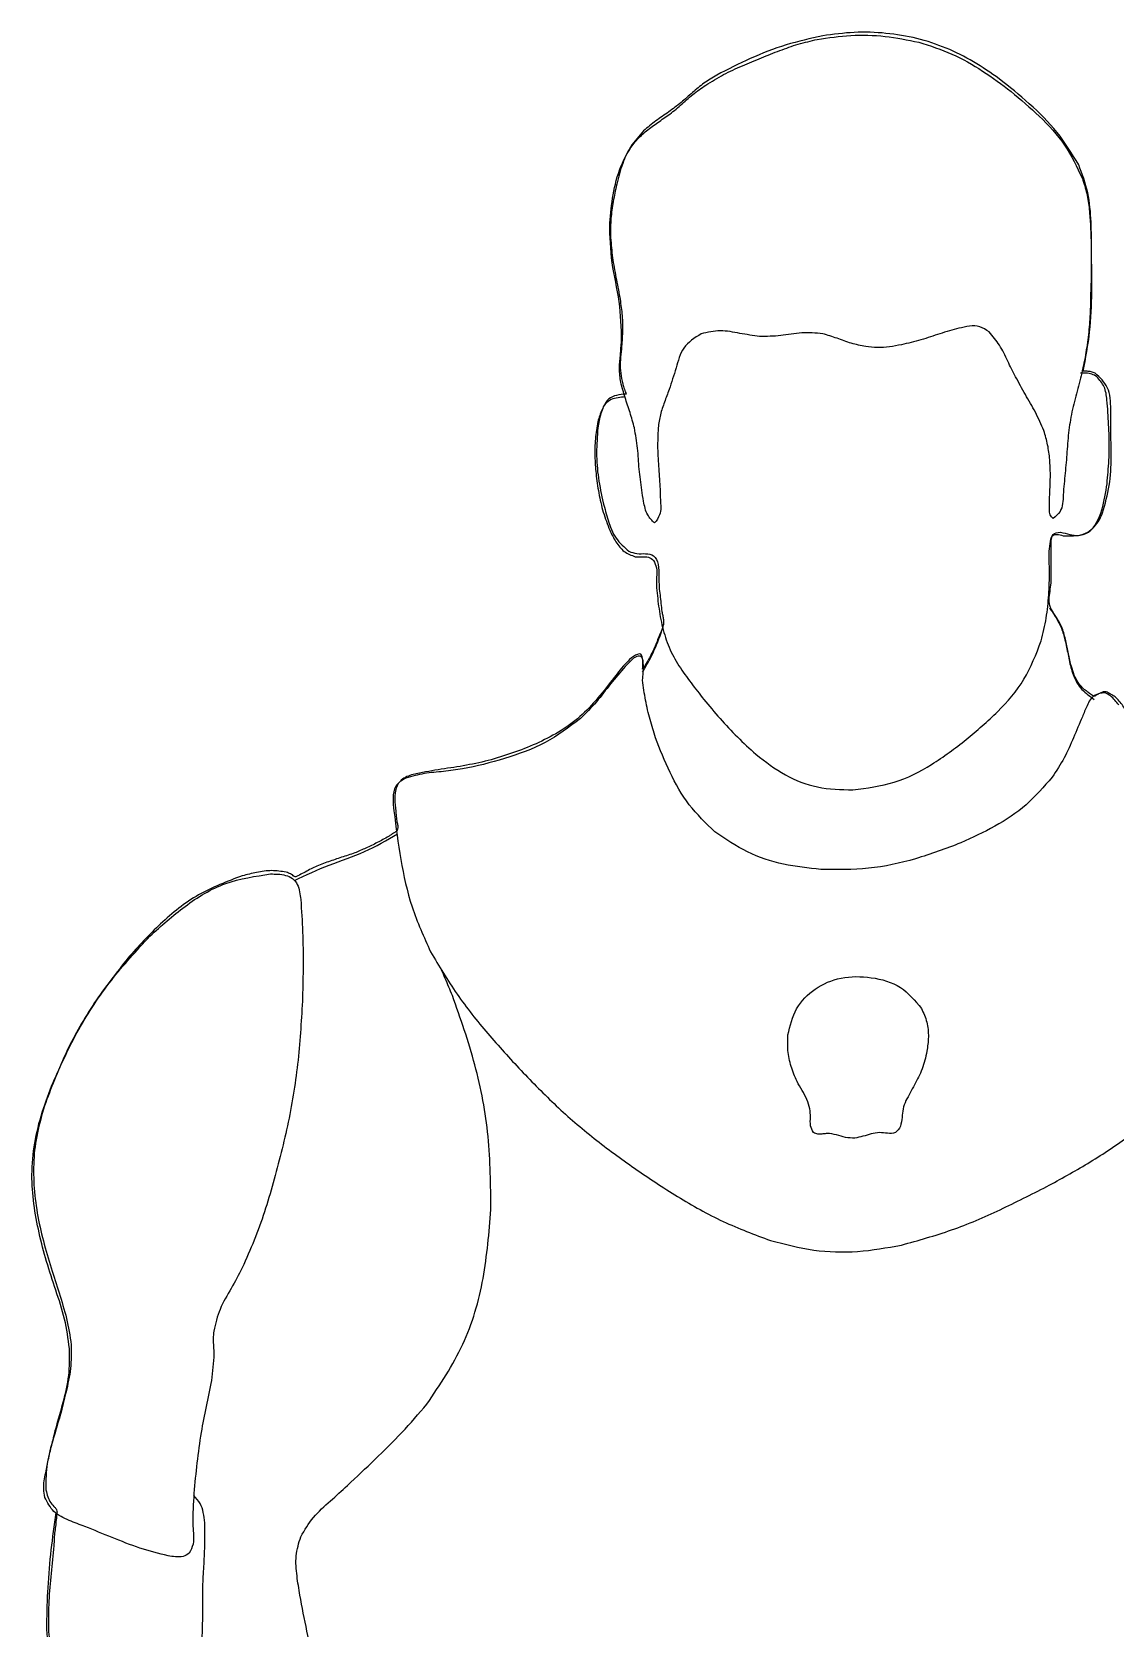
# Model space of a CAD drawing. Extents: x 39 to 141, y 18 to 294.
# Drawn here: x 45 to 105.6, y 204.4 to 293.8 of the extents above; entities that cross this region are included whole.
import ezdxf

# ---------------------------------------------------------------- set-up
doc = ezdxf.new("R2010")
doc.units = 0
doc.layers.get('0').update_dxf_attribs({"linetype": 'CONTINUOUS'})

msp = doc.modelspace()

# ---------------------------------------------------------------- linework, layer by layer
at = {"color": 6}
for points in [[(79.835881, 266.326209)], [(79.170147, 257.518037)], [(88.746474, 232.168937)], [(55.152515, 219.776044)]]:
    msp.add_lwpolyline(points, close=True, dxfattribs=at)
at = {"color": 5}
for points, knots in [([(89.258577, 293.6213), (88.569609, 293.46708), (87.181338, 293.156326), (85.199497, 292.381843), (83.94021, 291.737521), (83.318182, 291.419257)], [0, 0, 0, 0, 2.115595, 4.262927, 6.358934, 6.358934, 6.358934, 6.358934]), ([(99.142165, 291.214416), (98.67163, 291.542509), (97.731197, 292.19825), (96.184919, 292.967568), (94.534147, 293.515757), (92.798146, 293.794578), (91.021805, 293.859767), (89.846081, 293.700757), (89.258577, 293.6213)], [0, 0, 0, 0, 1.719123, 3.435921, 5.16091, 6.916723, 8.694648, 10.470411, 10.470411, 10.470411, 10.470411]), ([(83.318182, 291.419257), (83.076598, 291.27385), (82.597815, 290.985674), (81.955513, 290.438479), (81.324717, 289.869319), (80.632385, 289.349371), (79.899165, 288.865383), (79.448664, 288.486566), (79.221358, 288.295429)], [0, 0, 0, 0, 0.844448, 1.673574, 2.524667, 3.393738, 4.267763, 5.157889, 5.157889, 5.157889, 5.157889]), ([(103.597462, 286.400648), (103.215805, 287.019539), (102.441244, 288.275561), (100.868936, 289.840789), (99.713685, 290.759779), (99.142165, 291.214416)], [0, 0, 0, 0, 2.174676, 4.413448, 6.605384, 6.605384, 6.605384, 6.605384]), ([(79.221358, 288.295429), (78.961249, 288.003008), (78.440953, 287.418079), (77.969001, 286.321989), (77.780414, 285.557957), (77.685049, 285.1716)], [0, 0, 0, 0, 1.167369, 2.33509, 3.529655, 3.529655, 3.529655, 3.529655]), ([(104.314406, 281.535669), (104.312742, 282.084493), (104.309414, 283.181783), (104.174853, 284.841723), (103.790359, 285.879836), (103.597462, 286.400648)], [0, 0, 0, 0, 1.648427, 3.29578, 4.954311, 4.954311, 4.954311, 4.954311]), ([(77.685049, 285.1716), (77.620802, 284.852452), (77.493737, 284.221245), (77.365946, 283.263142), (77.373833, 282.624113), (77.377787, 282.303824)], [0, 0, 0, 0, 0.976839, 1.931981, 2.891768, 2.891768, 2.891768, 2.891768]), ([(77.377787, 282.303824), (77.407807, 281.931828), (77.467831, 281.188035), (77.678422, 280.083259), (77.819083, 279.346187), (77.88989, 278.975154)], [0, 0, 0, 0, 1.118771, 2.236945, 3.370379, 3.370379, 3.370379, 3.370379]), ([(103.853513, 274.827119), (103.99121, 275.563984), (104.26643, 277.036779), (104.352048, 279.287941), (104.326969, 280.785509), (104.314406, 281.535669)], [0, 0, 0, 0, 2.246008, 4.489169, 6.740591, 6.740591, 6.740591, 6.740591]), ([(77.88989, 278.975154), (77.934125, 278.668505), (78.022277, 278.057415), (78.064447, 277.130693), (78.016362, 276.516846), (77.99231, 276.209798)], [0, 0, 0, 0, 0.929256, 1.851822, 2.775136, 2.775136, 2.775136, 2.775136]), ([(77.99231, 276.209798), (77.972598, 276.009689), (77.933617, 275.613986), (77.888033, 275.011899), (77.957239, 274.617371), (77.99231, 274.417437)], [0, 0, 0, 0, 0.603933, 1.194239, 1.80074, 1.80074, 1.80074, 1.80074]), ([(104.519247, 274.724699), (104.447402, 274.752268), (104.303302, 274.807564), (104.075662, 274.826006), (103.926134, 274.826755), (103.853513, 274.827119)], [0, 0, 0, 0, 0.229717, 0.460746, 0.678897, 0.678897, 0.678897, 0.678897]), ([(105.389822, 271.60087), (105.392546, 271.9575), (105.398402, 272.724353), (105.364731, 273.927823), (104.785342, 274.473902), (104.519247, 274.724699)], [0, 0, 0, 0, 1.083005, 2.328766, 3.38685, 3.38685, 3.38685, 3.38685]), ([(77.99231, 274.417437), (78.012671, 274.315221), (78.053048, 274.112521), (78.142847, 273.822604), (78.213903, 273.636913), (78.248362, 273.546862)], [0, 0, 0, 0, 0.312497, 0.619701, 0.908955, 0.908955, 0.908955, 0.908955]), ([(76.968104, 272.829918), (76.920074, 272.706223), (76.822613, 272.455225), (76.722115, 272.059723), (76.681333, 271.788405), (76.660843, 271.652081)], [0, 0, 0, 0, 0.397819, 0.807242, 1.220705, 1.220705, 1.220705, 1.220705]), ([(78.248362, 273.546862), (78.065272, 273.533383), (77.727626, 273.508526), (77.215721, 273.305402), (77.054747, 272.996294), (76.968104, 272.829918)], [0, 0, 0, 0, 0.552858, 1.019553, 1.563555, 1.563555, 1.563555, 1.563555]), ([(76.660843, 271.652081), (76.626744, 271.187075), (76.558219, 270.252596), (76.661934, 268.839145), (76.865775, 267.916173), (76.968104, 267.452836)], [0, 0, 0, 0, 1.397624, 2.808681, 4.231103, 4.231103, 4.231103, 4.231103]), ([(104.92893, 266.889522), (105.077249, 267.399169), (105.375205, 268.422982), (105.436129, 270.019864), (105.405173, 271.076771), (105.389822, 271.60087)], [0, 0, 0, 0, 1.586585, 3.187243, 4.761743, 4.761743, 4.761743, 4.761743]), ([(76.968104, 267.452836), (77.051572, 267.126981), (77.225387, 266.448415), (77.605714, 265.444836), (78.142519, 264.968793), (78.401993, 264.73869)], [0, 0, 0, 0, 1.01324, 2.109994, 3.136124, 3.136124, 3.136124, 3.136124]), ([(104.109565, 265.814106), (104.235478, 265.908616), (104.483986, 266.095145), (104.75186, 266.475539), (104.870397, 266.752675), (104.92893, 266.889522)], [0, 0, 0, 0, 0.469906, 0.92743, 1.37373, 1.37373, 1.37373, 1.37373]), ([(102.675676, 260.437024), (102.599356, 260.597413), (102.442646, 260.92674), (102.134728, 261.344799), (101.92157, 261.802343), (101.958667, 262.273329), (102.028056, 262.72802), (102.070731, 263.214353), (102.058726, 263.709248), (102.0612, 264.202259), (102.063174, 264.703934), (102.05241, 265.169588), (102.070048, 265.747716), (102.414304, 265.793135), (102.573256, 265.814106)], [0, 0, 0, 0, 0.531019, 1.090346, 1.561948, 2.000097, 2.476254, 2.950048, 3.460254, 3.95908, 4.435146, 4.94347, 5.441326, 5.868377, 5.868377, 5.868377, 5.868377]), ([(102.573256, 265.814106), (102.746151, 265.771754), (103.077294, 265.690638), (103.613525, 265.576491), (103.937856, 265.731853), (104.109565, 265.814106)], [0, 0, 0, 0, 0.538242, 1.030882, 1.585128, 1.585128, 1.585128, 1.585128]), ([(78.401993, 264.73869), (78.551104, 264.686482), (78.854969, 264.580093), (79.321426, 264.627876), (79.858768, 264.542011), (80.090323, 263.948401), (80.074791, 263.358599), (80.086576, 262.934351), (80.091933, 262.741488)], [0, 0, 0, 0, 0.466112, 0.949858, 1.41597, 1.952177, 2.644067, 3.220769, 3.220769, 3.220769, 3.220769]), ([(80.245564, 261.35881), (80.262653, 261.286268), (80.297518, 261.138269), (80.337064, 260.916308), (80.34442, 260.765935), (80.347984, 260.693076)], [0, 0, 0, 0, 0.223623, 0.456235, 0.67488, 0.67488, 0.67488, 0.67488]), ([(80.347984, 260.693076), (80.330848, 260.625344), (80.2972, 260.492352), (80.238464, 260.299415), (80.174256, 260.185137), (80.143143, 260.129762)], [0, 0, 0, 0, 0.209778, 0.411906, 0.601924, 0.601924, 0.601924, 0.601924]), ([(103.187779, 258.286192), (103.129015, 258.524467), (103.011873, 258.999455), (102.891501, 259.728157), (102.748049, 260.199319), (102.675676, 260.437024)], [0, 0, 0, 0, 0.736116, 1.467408, 2.212008, 2.212008, 2.212008, 2.212008]), ([(80.143143, 260.129762), (80.054722, 259.895187), (79.87942, 259.43012), (79.560325, 258.758137), (79.300024, 258.340793), (79.170147, 258.132561)], [0, 0, 0, 0, 0.75197, 1.490852, 2.226631, 2.226631, 2.226631, 2.226631]), ([(79.170147, 258.132561), (79.17834, 258.285096), (79.192551, 258.549694), (79.120286, 259.105189), (78.576022, 258.829164), (78.267906, 258.504866), (77.901719, 258.096971), (77.688132, 257.81229), (77.582628, 257.671668)], [0, 0, 0, 0, 0.493151, 0.855451, 1.279103, 1.805662, 2.348609, 2.878601, 2.878601, 2.878601, 2.878601]), ([(77.582628, 257.671668), (77.279628, 257.285231), (76.678646, 256.51876), (75.685819, 255.422395), (74.870879, 254.87556), (74.4588, 254.59905)], [0, 0, 0, 0, 1.474544, 2.924659, 4.407959, 4.407959, 4.407959, 4.407959]), ([(103.904724, 257.005934), (103.785787, 257.126078), (103.554313, 257.359901), (103.335322, 257.812273), (103.237952, 258.125032), (103.187779, 258.286192)], [0, 0, 0, 0, 0.503878, 0.980639, 1.487463, 1.487463, 1.487463, 1.487463]), ([(104.109565, 256.852303), (104.088473, 256.869924), (104.043935, 256.907131), (103.970353, 256.951106), (103.925816, 256.988313), (103.904724, 257.005934)], [0, 0, 0, 0, 0.082347, 0.17388, 0.256228, 0.256228, 0.256228, 0.256228]), ([(104.416827, 256.647462), (104.381114, 256.658823), (104.301956, 256.684004), (104.216857, 256.779367), (104.144678, 256.828433), (104.109565, 256.852303)], [0, 0, 0, 0, 0.110594, 0.245138, 0.372597, 0.372597, 0.372597, 0.372597]), ([(104.621668, 256.698672), (104.59098, 256.686314), (104.548207, 256.669089), (104.493135, 256.607588), (104.448154, 256.631093), (104.416827, 256.647462)], [0, 0, 0, 0, 0.0993, 0.138401, 0.228108, 0.228108, 0.228108, 0.228108]), ([(105.184981, 256.852303), (105.112538, 256.861276), (104.979265, 256.877784), (104.792326, 256.793747), (104.680917, 256.731681), (104.621668, 256.698672)], [0, 0, 0, 0, 0.2144, 0.394435, 0.598942, 0.598942, 0.598942, 0.598942]), ([(106.465239, 255.520835), (106.351156, 255.684401), (106.110411, 256.029567), (105.747549, 256.555968), (105.366486, 256.756695), (105.184981, 256.852303)], [0, 0, 0, 0, 0.600864, 1.26798, 1.874742, 1.874742, 1.874742, 1.874742]), ([(74.4588, 254.59905), (74.042692, 254.37671), (73.210226, 253.931895), (71.87842, 253.429837), (70.971614, 253.151499), (70.515606, 253.01153)], [0, 0, 0, 0, 1.414004, 2.828862, 4.260071, 4.260071, 4.260071, 4.260071]), ([(66.316361, 252.243376), (66.073991, 252.164692), (65.627652, 252.019792), (65.270949, 251.355772), (65.284708, 250.901644), (65.292155, 250.655857)], [0, 0, 0, 0, 0.737174, 1.35755, 2.089434, 2.089434, 2.089434, 2.089434]), ([(70.515606, 253.01153), (70.051528, 252.907959), (69.123721, 252.700895), (67.711698, 252.513599), (66.780876, 252.333335), (66.316361, 252.243376)], [0, 0, 0, 0, 1.425798, 2.850522, 4.269765, 4.269765, 4.269765, 4.269765]), ([(65.292155, 250.655857), (65.305969, 250.540902), (65.333103, 250.315099), (65.353629, 249.972408), (65.380762, 249.746605), (65.394576, 249.63165)], [0, 0, 0, 0, 0.347273, 0.682143, 1.029417, 1.029417, 1.029417, 1.029417]), ([(65.394576, 249.63165), (65.410929, 249.564687), (65.44237, 249.435939), (65.468908, 249.238862), (65.418731, 249.123751), (65.394576, 249.068337)], [0, 0, 0, 0, 0.207987, 0.399889, 0.578025, 0.578025, 0.578025, 0.578025]), ([(64.933683, 248.761075), (64.725615, 248.644993), (64.311057, 248.41371), (63.676033, 248.111455), (63.24877, 247.928939), (63.038902, 247.83929)], [0, 0, 0, 0, 0.714625, 1.423823, 2.10846, 2.10846, 2.10846, 2.10846]), ([(65.394576, 249.068337), (65.348143, 249.032679), (65.247677, 248.955529), (65.080582, 248.873884), (64.980117, 248.796733), (64.933683, 248.761075)], [0, 0, 0, 0, 0.175286, 0.379256, 0.554543, 0.554543, 0.554543, 0.554543]), ([(63.038902, 247.83929), (62.795857, 247.756697), (62.306358, 247.590352), (61.563561, 247.359142), (61.079167, 247.167167), (60.836859, 247.071135)], [0, 0, 0, 0, 0.770121, 1.551041, 2.33268, 2.33268, 2.33268, 2.33268]), ([(59.198129, 246.763874), (58.929047, 246.805195), (58.37909, 246.889649), (57.549575, 246.762502), (57.007952, 246.62637), (56.740035, 246.559032)], [0, 0, 0, 0, 0.812283, 1.660164, 2.490112, 2.490112, 2.490112, 2.490112]), ([(60.836859, 247.071135), (60.729775, 247.015949), (60.51105, 246.903227), (60.189672, 246.72694), (59.970947, 246.614219), (59.863863, 246.559032)], [0, 0, 0, 0, 0.361391, 0.738162, 1.099552, 1.099552, 1.099552, 1.099552]), ([(56.740035, 246.559032), (55.902985, 246.243805), (54.228267, 245.613116), (52.118332, 243.925364), (50.930781, 242.607236), (50.338747, 241.950105)], [0, 0, 0, 0, 2.668604, 5.339181, 7.994138, 7.994138, 7.994138, 7.994138]), ([(59.556601, 246.610243), (59.521941, 246.627535), (59.449543, 246.663656), (59.33076, 246.717056), (59.244551, 246.747487), (59.198129, 246.763874)], [0, 0, 0, 0, 0.116209, 0.242733, 0.390358, 0.390358, 0.390358, 0.390358]), ([(59.863863, 246.559032), (59.810785, 246.52644), (59.738178, 246.481857), (59.626832, 246.536105), (59.584611, 246.580675), (59.556601, 246.610243)], [0, 0, 0, 0, 0.168548, 0.230561, 0.35279, 0.35279, 0.35279, 0.35279]), ([(50.338747, 241.950105), (49.696483, 241.132668), (48.407491, 239.49211), (46.842893, 236.773414), (46.099559, 234.827025), (45.72982, 233.858877)], [0, 0, 0, 0, 3.116624, 6.254913, 9.360819, 9.360819, 9.360819, 9.360819]), ([(45.72982, 233.858877), (45.576546, 233.357634), (45.270675, 232.357355), (45.03309, 230.805022), (45.053791, 229.766431), (45.064086, 229.24995)], [0, 0, 0, 0, 1.571536, 3.136148, 4.683894, 4.683894, 4.683894, 4.683894]), ([(45.064086, 229.24995), (45.118274, 228.720347), (45.226738, 227.660297), (45.584956, 226.107461), (45.887065, 225.093373), (46.037082, 224.589812)], [0, 0, 0, 0, 1.59573, 3.194, 4.77046, 4.77046, 4.77046, 4.77046]), ([(46.037082, 224.589812), (46.183206, 224.123274), (46.478052, 223.181903), (46.931681, 221.765152), (47.08638, 220.78039), (47.163708, 220.288147)], [0, 0, 0, 0, 1.467284, 2.960652, 4.453182, 4.453182, 4.453182, 4.453182]), ([(47.163708, 220.288147), (47.164942, 219.843293), (47.167419, 218.949771), (46.87342, 217.640349), (46.657055, 216.775922), (46.549185, 216.344954)], [0, 0, 0, 0, 1.33035, 2.672106, 4.00615, 4.00615, 4.00615, 4.00615]), ([(46.549185, 216.344954), (46.417206, 215.904424), (46.149423, 215.010596), (45.757169, 213.657801), (45.738879, 212.715056), (45.72982, 212.24813)], [0, 0, 0, 0, 1.381412, 2.802868, 4.197761, 4.197761, 4.197761, 4.197761]), ([(45.72982, 212.24813), (45.75279, 212.116419), (45.797462, 211.860273), (45.95429, 211.508825), (46.140591, 211.262756), (46.313013, 211.111264), (46.380646, 210.943534), (46.357774, 210.829808), (46.344343, 210.763031)], [0, 0, 0, 0, 0.399929, 0.777768, 1.14158, 1.318795, 1.459328, 1.65921, 1.65921, 1.65921, 1.65921]), ([(46.293133, 210.199717), (46.276002, 210.07527), (46.240771, 209.819332), (46.200412, 209.426693), (46.193972, 209.157913), (46.190712, 209.02188)], [0, 0, 0, 0, 0.376886, 0.775102, 1.18317, 1.18317, 1.18317, 1.18317]), ([(46.344343, 210.763031), (46.341361, 210.699027), (46.335553, 210.574407), (46.301923, 210.388341), (46.296116, 210.263721), (46.293133, 210.199717)], [0, 0, 0, 0, 0.192024, 0.373888, 0.565912, 0.565912, 0.565912, 0.565912]), ([(46.190712, 209.02188), (46.136888, 208.506151), (46.029348, 207.475728), (45.882213, 205.940571), (45.883042, 204.917821), (45.883451, 204.412953)], [0, 0, 0, 0, 1.555868, 3.108611, 4.622331, 4.622331, 4.622331, 4.622331]), ([(45.883451, 204.412953), (45.887113, 204.306639), (45.894478, 204.092799), (45.941259, 203.781785), (46.006036, 203.585324), (46.037082, 203.491168)], [0, 0, 0, 0, 0.319099, 0.64183, 0.938858, 0.938858, 0.938858, 0.938858])]:
    msp.add_open_spline(points, degree=3, knots=knots, dxfattribs=at)
at = {"color": 6}
for points, knots in [([(85.827487, 292.392253), (86.168682, 292.528176), (86.849517, 292.799403), (87.883734, 293.171612), (88.595895, 293.334945), (88.951315, 293.416459)], [0, 0, 0, 0, 1.102074, 2.199123, 3.292112, 3.292112, 3.292112, 3.292112]), ([(88.951315, 293.416459), (89.577429, 293.508523), (90.836853, 293.693707), (92.757969, 293.642024), (94.010537, 293.38907), (94.635659, 293.262828)], [0, 0, 0, 0, 1.896429, 3.814654, 5.725777, 5.725777, 5.725777, 5.725777]), ([(94.635659, 293.262828), (95.265705, 293.059818), (96.518665, 292.656095), (98.243449, 291.681609), (99.28608, 290.892438), (99.807899, 290.497472)], [0, 0, 0, 0, 1.981647, 3.94086, 5.90386, 5.90386, 5.90386, 5.90386]), ([(82.703658, 290.855944), (83.033813, 291.061223), (83.69201, 291.470468), (84.757049, 291.94124), (85.469968, 292.241618), (85.827487, 292.392253)], [0, 0, 0, 0, 1.164852, 2.32225, 3.486546, 3.486546, 3.486546, 3.486546]), ([(80.604036, 289.166004), (80.837809, 289.350139), (81.30885, 289.721161), (81.960303, 290.344029), (82.456526, 290.685756), (82.703658, 290.855944)], [0, 0, 0, 0, 0.892515, 1.798377, 2.69711, 2.69711, 2.69711, 2.69711]), ([(99.807899, 290.497472), (100.34394, 290.046711), (101.426344, 289.13651), (102.887451, 287.563916), (103.498671, 286.273516), (103.802303, 285.632493)], [0, 0, 0, 0, 2.103447, 4.247395, 6.363762, 6.363762, 6.363762, 6.363762]), ([(77.326576, 283.123188), (77.375138, 283.655828), (77.473397, 284.733568), (77.889307, 286.303607), (78.545079, 287.506254), (79.30628, 288.251063), (79.945185, 288.719557), (80.383101, 289.016295), (80.604036, 289.166004)], [0, 0, 0, 0, 1.602576, 3.242641, 4.84546, 5.632718, 6.419099, 7.219813, 7.219813, 7.219813, 7.219813]), ([(103.802303, 285.632493), (103.891685, 285.351149), (104.072695, 284.781389), (104.201017, 283.883325), (104.24236, 283.275754), (104.263196, 282.969557)], [0, 0, 0, 0, 0.884236, 1.7907, 2.711667, 2.711667, 2.711667, 2.711667]), ([(77.99231, 276.517059), (77.974072, 277.258219), (77.937628, 278.739184), (77.381259, 280.901063), (77.344815, 282.382029), (77.326576, 283.123188)], [0, 0, 0, 0, 2.217749, 4.431446, 6.649196, 6.649196, 6.649196, 6.649196]), ([(104.263196, 282.969557), (104.276864, 282.53021), (104.304078, 281.655453), (104.304078, 280.340469), (104.276864, 279.465712), (104.263196, 279.026364)], [0, 0, 0, 0, 1.318633, 2.625444, 3.944077, 3.944077, 3.944077, 3.944077]), ([(104.263196, 279.026364), (104.256226, 278.646224), (104.242194, 277.880805), (104.14054, 276.734327), (104.017412, 275.974605), (103.955934, 275.595274)], [0, 0, 0, 0, 1.140415, 2.296245, 3.448859, 3.448859, 3.448859, 3.448859]), ([(96.888912, 277.234004), (96.53295, 277.135897), (95.817828, 276.938801), (94.762425, 276.562668), (94.030786, 276.396051), (93.662663, 276.312218)], [0, 0, 0, 0, 1.107512, 2.224977, 3.356608, 3.356608, 3.356608, 3.356608]), ([(98.578852, 277.029162), (98.413278, 277.146612), (98.084256, 277.380003), (97.463451, 277.373124), (97.081596, 277.28066), (96.888912, 277.234004)], [0, 0, 0, 0, 0.594496, 1.181354, 1.779109, 1.779109, 1.779109, 1.779109]), ([(77.9411, 274.212596), (77.909344, 274.468484), (77.84589, 274.979797), (77.923734, 275.750037), (77.969435, 276.261193), (77.99231, 276.517059)], [0, 0, 0, 0, 0.771018, 1.540634, 2.311988, 2.311988, 2.311988, 2.311988]), ([(82.447607, 276.926742), (82.081929, 276.693099), (81.365595, 276.235413), (81.045209, 274.973359), (80.787552, 274.200022), (80.655246, 273.802913)], [0, 0, 0, 0, 1.252844, 2.454222, 3.722273, 3.722273, 3.722273, 3.722273]), ([(85.725066, 276.773111), (85.355058, 276.827524), (84.624057, 276.935024), (83.526398, 277.171723), (82.806318, 277.008201), (82.447607, 276.926742)], [0, 0, 0, 0, 1.125363, 2.22331, 3.313187, 3.313187, 3.313187, 3.313187]), ([(89.258577, 276.926742), (88.86499, 276.964111), (88.074858, 277.03913), (86.908785, 276.783843), (86.118653, 276.776679), (85.725066, 276.773111)], [0, 0, 0, 0, 1.17895, 2.366764, 3.545714, 3.545714, 3.545714, 3.545714]), ([(91.665461, 276.209798), (91.394398, 276.263629), (90.847575, 276.372225), (90.067345, 276.685284), (89.528553, 276.84614), (89.258577, 276.926742)], [0, 0, 0, 0, 0.827241, 1.668812, 2.514018, 2.514018, 2.514018, 2.514018]), ([(100.063951, 274.519858), (99.914409, 274.810987), (99.612204, 275.399321), (99.207249, 276.294903), (98.783739, 276.78976), (98.578852, 277.029162)], [0, 0, 0, 0, 0.98309, 1.986693, 2.927235, 2.927235, 2.927235, 2.927235]), ([(93.662663, 276.312218), (93.441599, 276.268002), (93.002488, 276.180173), (92.329973, 276.137606), (91.88708, 276.185721), (91.665461, 276.209798)], [0, 0, 0, 0, 0.67604, 1.342854, 2.010703, 2.010703, 2.010703, 2.010703]), ([(103.955934, 275.595274), (103.874526, 275.205946), (103.711735, 274.427403), (103.385202, 273.280066), (103.113806, 272.114358), (102.975665, 270.920646), (102.902672, 269.721801), (102.819514, 268.925067), (102.778097, 268.528252)], [0, 0, 0, 0, 1.192786, 2.385228, 3.578013, 4.778514, 5.984594, 7.181314, 7.181314, 7.181314, 7.181314]), ([(104.621668, 274.519858), (104.5294, 274.575017), (104.343677, 274.686044), (104.019075, 274.722871), (103.805803, 274.724092), (103.699882, 274.724699)], [0, 0, 0, 0, 0.318935, 0.641972, 0.960705, 0.960705, 0.960705, 0.960705]), ([(78.709255, 271.652081), (78.631522, 271.939022), (78.476129, 272.512632), (78.174225, 273.352044), (78.018833, 273.925654), (77.9411, 274.212596)], [0, 0, 0, 0, 0.891529, 1.782211, 2.67374, 2.67374, 2.67374, 2.67374]), ([(80.655246, 273.802913), (80.567597, 273.568104), (80.3936, 273.101975), (80.139371, 272.395035), (80.073735, 271.900711), (80.040722, 271.652081)], [0, 0, 0, 0, 0.752549, 1.493914, 2.244136, 2.244136, 2.244136, 2.244136]), ([(101.65147, 271.49845), (101.499088, 271.846918), (101.194866, 272.542614), (100.602333, 273.516784), (100.243643, 274.185069), (100.063951, 274.519858)], [0, 0, 0, 0, 1.13964, 2.275219, 3.4152, 3.4152, 3.4152, 3.4152]), ([(105.236191, 272.522656), (105.219401, 272.754588), (105.184651, 273.234611), (105.092156, 273.968273), (104.773993, 274.341277), (104.621668, 274.519858)], [0, 0, 0, 0, 0.702183, 1.453289, 2.143193, 2.143193, 2.143193, 2.143193]), ([(77.070525, 272.983548), (77.008124, 272.886354), (76.879419, 272.685886), (76.768235, 272.348019), (76.696027, 272.121114), (76.660843, 272.010553)], [0, 0, 0, 0, 0.345138, 0.711865, 1.060363, 1.060363, 1.060363, 1.060363]), ([(78.197152, 273.393231), (78.062255, 273.379201), (77.796188, 273.351527), (77.383591, 273.266532), (77.17698, 273.079774), (77.070525, 272.983548)], [0, 0, 0, 0, 0.408874, 0.806453, 1.229033, 1.229033, 1.229033, 1.229033]), ([(76.660843, 272.010553), (76.605968, 271.687127), (76.49676, 271.04347), (76.477156, 270.062861), (76.531317, 269.415527), (76.558422, 269.091565)], [0, 0, 0, 0, 0.983067, 1.956425, 2.931555, 2.931555, 2.931555, 2.931555]), ([(105.184981, 268.528252), (105.226077, 268.964095), (105.309209, 269.845758), (105.317503, 271.181034), (105.263306, 272.075274), (105.236191, 272.522656)], [0, 0, 0, 0, 1.312859, 2.655772, 4.00026, 4.00026, 4.00026, 4.00026]), ([(79.118937, 268.16978), (79.066332, 268.561145), (78.961826, 269.33863), (78.908762, 270.508679), (78.775502, 271.27241), (78.709255, 271.652081)], [0, 0, 0, 0, 1.184287, 2.352702, 3.507758, 3.507758, 3.507758, 3.507758]), ([(80.040722, 271.652081), (80.022877, 271.272024), (79.986989, 270.50772), (80.073725, 269.364349), (80.120076, 268.600923), (80.143143, 268.22099)], [0, 0, 0, 0, 1.140307, 2.293189, 3.435369, 3.435369, 3.435369, 3.435369]), ([(102.163573, 266.582261), (102.097947, 266.643868), (101.95543, 266.777658), (101.953704, 267.074458), (101.960535, 267.446868), (101.968571, 267.914746), (101.998964, 268.476582), (102.018165, 269.129803), (101.985149, 269.874127), (101.879935, 270.70122), (101.727142, 271.234393), (101.65147, 271.49845)], [0, 0, 0, 0, 0.259845, 0.56429, 0.831748, 1.395218, 1.959071, 2.52254, 3.354067, 4.192829, 5.015824, 5.015824, 5.015824, 5.015824]), ([(76.558422, 269.091565), (76.603185, 268.728969), (76.693033, 268.001159), (76.943045, 266.933974), (77.199739, 266.253006), (77.326576, 265.916527)], [0, 0, 0, 0, 1.095723, 2.199357, 3.277326, 3.277326, 3.277326, 3.277326]), ([(102.778097, 268.528252), (102.761042, 268.321582), (102.718505, 267.806114), (102.708482, 267.02935), (102.310231, 266.702591), (102.163573, 266.582261)], [0, 0, 0, 0, 0.63134, 1.574659, 2.124538, 2.124538, 2.124538, 2.124538]), ([(102.726887, 265.609265), (103.251803, 265.592501), (104.302129, 265.558957), (104.973185, 267.09769), (105.11337, 268.044557), (105.184981, 268.528252)], [0, 0, 0, 0, 1.438003, 2.877357, 4.380485, 4.380485, 4.380485, 4.380485]), ([(79.835881, 266.326209), (79.694994, 266.469676), (79.364653, 266.806068), (79.230399, 267.49482), (79.153179, 267.962425), (79.118937, 268.16978)], [0, 0, 0, 0, 0.592541, 1.389344, 2.024196, 2.024196, 2.024196, 2.024196]), ([(80.143143, 268.22099), (80.14836, 268.025122), (80.160999, 267.550584), (80.235707, 266.849692), (79.94788, 266.472847), (79.835881, 266.326209)], [0, 0, 0, 0, 0.594096, 1.439345, 1.977751, 1.977751, 1.977751, 1.977751]), ([(77.326576, 265.916527), (77.434934, 265.697897), (77.647364, 265.269284), (78.098106, 264.686427), (78.541033, 264.515906), (78.760465, 264.431428)], [0, 0, 0, 0, 0.734916, 1.440768, 2.133782, 2.133782, 2.133782, 2.133782]), ([(102.009942, 265.302003), (102.035064, 265.434017), (102.076877, 265.653747), (102.430408, 265.712435), (102.615955, 265.647868), (102.726887, 265.609265)], [0, 0, 0, 0, 0.358628, 0.596916, 0.951183, 0.951183, 0.951183, 0.951183]), ([(101.497839, 259.72008), (101.600923, 260.14566), (101.806242, 260.99332), (101.933419, 262.300421), (101.967435, 263.361097), (101.949159, 264.175117), (101.937038, 264.740527), (101.985597, 265.114507), (102.009942, 265.302003)], [0, 0, 0, 0, 1.312119, 2.613451, 3.930348, 4.493741, 5.057058, 5.623431, 5.623431, 5.623431, 5.623431]), ([(78.760465, 264.431428), (78.878145, 264.425899), (79.121145, 264.414483), (79.498, 264.453845), (79.692804, 264.299414), (79.784671, 264.226587)], [0, 0, 0, 0, 0.356656, 0.736466, 1.075435, 1.075435, 1.075435, 1.075435]), ([(79.784671, 264.226587), (79.846696, 264.090388), (79.981278, 263.794863), (79.95461, 263.314166), (79.943476, 262.993116), (79.938302, 262.843909)], [0, 0, 0, 0, 0.442873, 0.960948, 1.410784, 1.410784, 1.410784, 1.410784]), ([(79.938302, 262.843909), (79.97586, 262.44748), (80.051039, 261.653946), (80.260761, 260.481155), (80.618451, 259.34963), (81.186693, 258.315993), (81.873988, 257.365177), (82.358849, 256.750104), (82.601238, 256.442621)], [0, 0, 0, 0, 1.194305, 2.39065, 3.568632, 4.736205, 5.911204, 7.085799, 7.085799, 7.085799, 7.085799]), ([(101.958732, 261.563651), (102.087289, 261.381186), (102.340418, 261.021911), (102.65479, 260.425805), (102.769991, 259.99375), (102.829307, 259.77129)], [0, 0, 0, 0, 0.669659, 1.318561, 2.007288, 2.007288, 2.007288, 2.007288]), ([(79.170147, 257.97893), (79.334146, 258.259291), (79.663, 258.821477), (80.058969, 259.714017), (80.25203, 260.333816), (80.347984, 260.641866)], [0, 0, 0, 0, 0.973986, 1.953056, 2.920505, 2.920505, 2.920505, 2.920505]), ([(97.298594, 254.189367), (97.898679, 254.696301), (99.090906, 255.70346), (100.645619, 257.512826), (101.212404, 258.980802), (101.497839, 259.72008)], [0, 0, 0, 0, 2.358882, 4.686547, 7.048007, 7.048007, 7.048007, 7.048007]), ([(102.829307, 259.77129), (102.889143, 259.503354), (103.010606, 258.959466), (103.1498, 258.131241), (103.380761, 257.618241), (103.495041, 257.364406)], [0, 0, 0, 0, 0.824359, 1.67338, 2.504935, 2.504935, 2.504935, 2.504935]), ([(79.170147, 257.518037), (79.180246, 257.661831), (79.203386, 257.991332), (79.235988, 258.402474), (79.143559, 258.931188), (78.690555, 258.80956), (78.455503, 258.55556), (78.2769, 258.369341), (78.197152, 258.286192)], [0, 0, 0, 0, 0.425938, 0.976027, 1.359231, 1.667697, 2.093407, 2.436836, 2.436836, 2.436836, 2.436836]), ([(78.197152, 258.286192), (77.918856, 257.965667), (77.359639, 257.321594), (76.600564, 256.282506), (75.99272, 255.672941), (75.687847, 255.367204)], [0, 0, 0, 0, 1.27326, 2.558533, 3.851876, 3.851876, 3.851876, 3.851876]), ([(79.887092, 254.291788), (79.784088, 254.63033), (79.572801, 255.32477), (79.311323, 256.398897), (79.217437, 257.143156), (79.170147, 257.518037)], [0, 0, 0, 0, 1.061687, 2.177806, 3.310548, 3.310548, 3.310548, 3.310548]), ([(103.495041, 257.364406), (103.585735, 257.23871), (103.763473, 256.992376), (104.109189, 256.700188), (104.348768, 256.528227), (104.468037, 256.442621)], [0, 0, 0, 0, 0.463291, 0.907943, 1.348744, 1.348744, 1.348744, 1.348744]), ([(105.08256, 256.801093), (104.863111, 256.783359), (104.394454, 256.745485), (104.054632, 256.089512), (103.885052, 255.672912), (103.802303, 255.469625)], [0, 0, 0, 0, 0.621106, 1.326438, 1.998615, 1.998615, 1.998615, 1.998615]), ([(105.850715, 256.135359), (105.77817, 256.224106), (105.631619, 256.403389), (105.389401, 256.652475), (105.182869, 256.752509), (105.08256, 256.801093)], [0, 0, 0, 0, 0.344601, 0.696147, 1.028114, 1.028114, 1.028114, 1.028114]), ([(82.601238, 256.442621), (82.899469, 256.083236), (83.500181, 255.359346), (84.46457, 254.322294), (85.168317, 253.687453), (85.520225, 253.370003)], [0, 0, 0, 0, 1.401008, 2.82198, 4.243224, 4.243224, 4.243224, 4.243224]), ([(75.687847, 255.367204), (75.049054, 254.887717), (73.752531, 253.914526), (71.447929, 253.103803), (69.53047, 252.596981), (68.014683, 252.393773), (66.939834, 252.322825), (66.247356, 252.132278), (65.906679, 252.038535)], [0, 0, 0, 0, 2.382495, 4.835622, 7.25667, 8.328546, 9.420216, 10.477372, 10.477372, 10.477372, 10.477372]), ([(103.802303, 255.469625), (103.63797, 255.078904), (103.311548, 254.302797), (102.81037, 253.139873), (102.345337, 252.440246), (102.112363, 252.089745)], [0, 0, 0, 0, 1.272394, 2.527417, 3.787384, 3.787384, 3.787384, 3.787384]), ([(83.215761, 249.017127), (82.712195, 249.504907), (81.70141, 250.484005), (80.660718, 252.336665), (80.144702, 253.640749), (79.887092, 254.291788)], [0, 0, 0, 0, 2.093274, 4.201734, 6.303713, 6.303713, 6.303713, 6.303713]), ([(90.948517, 251.372801), (91.733193, 251.473884), (93.287737, 251.674144), (95.421834, 252.75435), (96.666397, 253.705974), (97.298594, 254.189367)], [0, 0, 0, 0, 2.358086, 4.67167, 7.060178, 7.060178, 7.060178, 7.060178]), ([(85.520225, 253.370003), (86.050376, 252.956688), (87.086072, 252.149242), (88.968996, 251.420205), (90.280099, 251.388808), (90.948517, 251.372801)], [0, 0, 0, 0, 2.011109, 3.928879, 5.923435, 5.923435, 5.923435, 5.923435]), ([(65.906679, 252.038535), (65.689724, 251.90877), (65.268403, 251.65677), (65.1515, 250.895199), (65.21042, 250.433932), (65.240945, 250.194964)], [0, 0, 0, 0, 0.721299, 1.400747, 2.131145, 2.131145, 2.131145, 2.131145]), ([(102.112363, 252.089745), (101.646493, 251.549863), (100.716097, 250.471653), (98.922868, 249.28549), (97.635137, 248.69688), (96.991333, 248.402603)], [0, 0, 0, 0, 2.13057, 4.255001, 6.379026, 6.379026, 6.379026, 6.379026]), ([(65.240945, 250.194964), (65.355253, 249.288291), (65.583479, 247.478042), (66.164563, 244.794096), (66.915282, 243.135191), (67.289357, 242.308577)], [0, 0, 0, 0, 2.742932, 5.476492, 8.1914, 8.1914, 8.1914, 8.1914]), ([(59.659022, 246.302981), (60.304786, 246.603501), (61.590915, 247.202029), (63.62084, 247.845384), (64.838856, 248.559077), (65.445786, 248.914706)], [0, 0, 0, 0, 2.135907, 4.253953, 6.357603, 6.357603, 6.357603, 6.357603]), ([(89.156156, 246.917504), (88.452901, 246.989859), (87.041318, 247.135091), (84.992986, 247.819036), (83.808535, 248.617517), (83.215761, 249.017127)], [0, 0, 0, 0, 2.118226, 4.251732, 6.38919, 6.38919, 6.38919, 6.38919]), ([(96.991333, 248.402603), (96.154776, 248.086289), (94.479997, 247.453032), (91.838369, 246.884175), (90.048177, 246.90642), (89.156156, 246.917504)], [0, 0, 0, 0, 2.682518, 5.370374, 8.039825, 8.039825, 8.039825, 8.039825]), ([(51.567794, 243.179152), (52.205415, 243.753744), (53.488533, 244.910026), (55.746161, 246.285163), (57.471353, 246.536644), (58.327554, 246.661453)], [0, 0, 0, 0, 2.578595, 5.189044, 7.761076, 7.761076, 7.761076, 7.761076]), ([(58.327554, 246.661453), (58.468072, 246.661435), (58.750808, 246.6614), (59.172955, 246.603938), (59.577283, 246.436252), (59.854556, 246.084052), (59.964234, 245.660298), (59.999796, 245.371363), (60.017494, 245.227564)], [0, 0, 0, 0, 0.421169, 0.847433, 1.274253, 1.697556, 2.136677, 2.571749, 2.571749, 2.571749, 2.571749]), ([(60.017494, 245.227564), (60.058711, 244.621519), (60.141594, 243.402823), (60.160111, 241.57433), (60.133258, 240.354297), (60.119915, 239.748062)], [0, 0, 0, 0, 1.822013, 3.663878, 5.483045, 5.483045, 5.483045, 5.483045]), ([(46.139502, 234.985504), (46.59456, 235.983596), (47.508015, 237.987106), (49.33671, 240.751092), (50.826092, 242.371967), (51.567794, 243.179152)], [0, 0, 0, 0, 3.287859, 6.599848, 9.885362, 9.885362, 9.885362, 9.885362]), ([(67.289357, 242.308577), (67.766933, 241.5053), (68.72317, 239.896921), (70.46776, 237.701896), (71.730646, 236.332685), (72.359177, 235.651238)], [0, 0, 0, 0, 2.800792, 5.607943, 8.389317, 8.389317, 8.389317, 8.389317]), ([(68.518404, 239.850483), (68.449675, 240.008347), (68.310824, 240.327276), (68.111462, 240.807578), (67.97261, 241.126506), (67.903881, 241.284371)], [0, 0, 0, 0, 0.516524, 1.043513, 1.560037, 1.560037, 1.560037, 1.560037]), ([(87.312585, 237.64844), (87.431226, 238.156268), (87.667159, 239.166152), (88.798263, 240.315401), (90.307065, 240.940409), (91.987404, 240.927805), (93.690807, 240.45464), (94.42796, 239.568095), (94.78929, 239.133538)], [0, 0, 0, 0, 1.539042, 3.060593, 4.624634, 6.31671, 8.042296, 9.70133, 9.70133, 9.70133, 9.70133]), ([(60.119915, 239.748062), (60.055345, 238.574772), (59.926413, 236.231975), (59.371794, 232.751399), (58.778064, 230.485416), (58.481185, 229.352371)], [0, 0, 0, 0, 3.523722, 7.036081, 10.548778, 10.548778, 10.548778, 10.548778]), ([(70.669237, 227.867272), (70.656352, 229.231933), (70.630593, 231.95997), (69.869213, 235.997837), (68.96841, 238.567022), (68.518404, 239.850483)], [0, 0, 0, 0, 4.088549, 8.173249, 12.25076, 12.25076, 12.25076, 12.25076]), ([(94.78929, 239.133538), (94.902283, 238.880616), (95.129242, 238.372593), (95.208219, 237.53763), (95.133413, 236.994356), (95.096551, 236.726654)], [0, 0, 0, 0, 0.82671, 1.660543, 2.470558, 2.470558, 2.470558, 2.470558]), ([(88.541633, 233.500405), (88.490959, 233.68183), (88.389235, 234.046023), (88.099541, 234.537594), (87.758556, 235.129996), (87.465595, 235.872666), (87.269752, 236.758058), (87.298403, 237.353633), (87.312585, 237.64844)], [0, 0, 0, 0, 0.562607, 1.129381, 1.701574, 2.614137, 3.513932, 4.395895, 4.395895, 4.395895, 4.395895]), ([(95.096551, 236.726654), (95.021304, 236.391046), (94.873741, 235.732905), (94.389913, 234.842155), (94.076864, 234.256942), (93.918714, 233.961298)], [0, 0, 0, 0, 1.026544, 2.013096, 3.020346, 3.020346, 3.020346, 3.020346]), ([(72.359177, 235.651238), (73.008146, 234.981748), (74.307875, 233.640922), (76.435055, 231.811143), (77.951354, 230.718085), (78.709255, 230.171735)], [0, 0, 0, 0, 2.796306, 5.600328, 8.402509, 8.402509, 8.402509, 8.402509]), ([(47.061288, 220.083306), (46.986699, 220.632837), (46.835802, 221.744574), (46.294354, 223.341312), (45.766783, 224.934177), (45.344524, 226.545126), (45.042997, 228.168327), (44.913551, 229.859882), (45.07524, 231.593731), (45.503276, 233.325604), (45.927512, 234.432426), (46.139502, 234.985504)], [0, 0, 0, 0, 1.659776, 3.357838, 5.040936, 6.697058, 8.348546, 9.989071, 11.769439, 13.547428, 15.32328, 15.32328, 15.32328, 15.32328]), ([(88.746474, 232.168937), (88.676955, 232.296299), (88.528601, 232.568093), (88.590876, 233.037015), (88.557792, 233.348346), (88.541633, 233.500405)], [0, 0, 0, 0, 0.424873, 0.906689, 1.366687, 1.366687, 1.366687, 1.366687]), ([(93.918714, 233.961298), (93.855892, 233.809213), (93.73177, 233.508732), (93.716026, 233.012441), (93.646958, 232.692088), (93.611453, 232.527409)], [0, 0, 0, 0, 0.489446, 0.967017, 1.472217, 1.472217, 1.472217, 1.472217]), ([(101.805101, 229.147529), (102.578855, 229.57036), (104.122419, 230.413866), (106.326011, 231.873799), (107.681485, 232.991905), (108.36002, 233.551615)], [0, 0, 0, 0, 2.644755, 5.276027, 7.9135, 7.9135, 7.9135, 7.9135]), ([(93.611453, 232.527409), (93.531459, 232.388927), (93.371505, 232.112023), (92.872276, 232.129496), (92.433052, 232.192756), (91.962635, 232.112298), (91.517999, 231.953558), (91.205689, 231.892119), (91.050938, 231.861675)], [0, 0, 0, 0, 0.444657, 0.889119, 1.34357, 1.809494, 2.290192, 2.762328, 2.762328, 2.762328, 2.762328]), ([(91.050938, 231.861675), (90.878654, 231.868218), (90.528871, 231.8815), (90.03475, 232.049391), (89.604468, 232.136887), (89.259963, 232.095896), (88.99427, 232.062772), (88.826883, 232.134487), (88.746474, 232.168937)], [0, 0, 0, 0, 0.513958, 1.043471, 1.561444, 1.807004, 2.085977, 2.343883, 2.343883, 2.343883, 2.343883]), ([(78.709255, 230.171735), (79.509339, 229.633122), (81.111735, 228.554395), (83.638011, 227.134312), (85.442527, 226.460893), (86.33959, 226.126122)], [0, 0, 0, 0, 2.893882, 5.795822, 8.664534, 8.664534, 8.664534, 8.664534]), ([(58.481185, 229.352371), (58.320834, 228.810171), (58.000803, 227.728043), (57.426101, 226.134913), (56.968804, 225.105028), (56.740035, 224.589812)], [0, 0, 0, 0, 1.696089, 3.385075, 5.07585, 5.07585, 5.07585, 5.07585]), ([(93.662663, 225.87007), (94.608852, 226.131824), (96.50112, 226.655302), (99.199166, 227.823545), (100.93914, 228.707565), (101.805101, 229.147529)], [0, 0, 0, 0, 2.941948, 5.883551, 8.798056, 8.798056, 8.798056, 8.798056]), ([(67.084516, 216.959477), (67.816086, 218.045538), (69.270779, 220.20512), (70.360424, 223.998471), (70.566075, 226.574855), (70.669237, 227.867272)], [0, 0, 0, 0, 3.90821, 7.771298, 11.659808, 11.659808, 11.659808, 11.659808]), ([(86.33959, 226.126122), (87.141336, 225.917475), (88.733853, 225.503039), (91.228446, 225.431429), (92.847357, 225.723153), (93.662663, 225.87007)], [0, 0, 0, 0, 2.480003, 4.926058, 7.407731, 7.407731, 7.407731, 7.407731]), ([(56.740035, 224.589812), (56.53991, 224.206488), (56.134196, 223.429376), (55.436975, 222.318743), (55.245489, 221.468922), (55.152515, 221.056302)], [0, 0, 0, 0, 1.299237, 2.63394, 3.8936, 3.8936, 3.8936, 3.8936]), ([(55.152515, 221.056302), (55.131004, 220.907882), (55.089155, 220.619147), (55.13351, 220.191297), (55.146238, 219.913201), (55.152515, 219.776044)], [0, 0, 0, 0, 0.448038, 0.871609, 1.283817, 1.283817, 1.283817, 1.283817]), ([(46.293133, 215.576799), (46.434331, 216.071012), (46.71552, 217.055209), (47.087122, 218.55232), (47.069882, 219.573987), (47.061288, 220.083306)], [0, 0, 0, 0, 1.54392, 3.074629, 4.596286, 4.596286, 4.596286, 4.596286]), ([(55.152515, 219.776044), (55.120025, 219.279499), (55.054778, 218.282345), (54.699145, 216.832232), (54.522901, 215.855793), (54.435571, 215.371958)], [0, 0, 0, 0, 1.489828, 2.991848, 4.467132, 4.467132, 4.467132, 4.467132]), ([(62.62922, 212.40176), (63.145112, 212.884545), (64.180595, 213.853576), (65.698454, 215.34475), (66.623366, 216.422249), (67.084516, 216.959477)], [0, 0, 0, 0, 2.119921, 4.255039, 6.378135, 6.378135, 6.378135, 6.378135]), ([(45.72982, 213.118705), (45.784405, 213.392191), (45.893895, 213.940762), (46.088989, 214.758667), (46.225013, 215.303801), (46.293133, 215.576799)], [0, 0, 0, 0, 0.836573, 1.678033, 2.522157, 2.522157, 2.522157, 2.522157]), ([(54.435571, 215.371958), (54.352803, 214.804662), (54.187102, 213.66895), (54.029317, 211.96284), (53.946918, 210.639426), (54.002037, 209.696745), (54.041147, 209.118809), (53.85591, 208.77292), (53.769837, 208.612198)], [0, 0, 0, 0, 1.71912, 3.441638, 5.146005, 5.673949, 6.292557, 6.829501, 6.829501, 6.829501, 6.829501]), ([(45.678609, 211.736027), (45.654406, 211.889283), (45.606137, 212.194933), (45.638893, 212.661855), (45.69937, 212.965713), (45.72982, 213.118705)], [0, 0, 0, 0, 0.464163, 0.925715, 1.393768, 1.393768, 1.393768, 1.393768]), ([(60.017494, 209.533984), (60.236668, 209.906517), (60.681612, 210.662796), (61.676181, 211.52038), (62.31472, 212.110908), (62.62922, 212.40176)], [0, 0, 0, 0, 1.28776, 2.614276, 3.901735, 3.901735, 3.901735, 3.901735]), ([(47.931863, 210.097297), (47.635214, 210.206643), (47.032917, 210.428652), (46.128933, 210.863577), (45.826509, 211.449489), (45.678609, 211.736027)], [0, 0, 0, 0, 0.955941, 1.940885, 2.883593, 2.883593, 2.883593, 2.883593]), ([(54.640412, 210.302138), (54.622436, 210.500457), (54.588741, 210.872191), (54.400782, 211.418212), (54.154868, 211.693868), (54.025889, 211.838447)], [0, 0, 0, 0, 0.597101, 1.119222, 1.695125, 1.695125, 1.695125, 1.695125]), ([(46.293133, 210.865451), (46.197189, 210.174496), (46.004709, 208.788321), (45.828337, 206.703973), (45.776697, 205.155836), (45.782683, 204.162162), (45.820112, 203.706543), (45.930705, 203.426179), (45.985871, 203.286327)], [0, 0, 0, 0, 2.092372, 4.19766, 6.273628, 6.732687, 7.183442, 7.632085, 7.632085, 7.632085, 7.632085]), ([(54.537992, 206.871048), (54.558015, 207.250988), (54.598252, 208.01447), (54.66225, 209.157864), (54.647665, 209.922093), (54.640412, 210.302138)], [0, 0, 0, 0, 1.141518, 2.293857, 3.433786, 3.433786, 3.433786, 3.433786]), ([(52.592, 208.458567), (52.059993, 208.591361), (50.986906, 208.859214), (49.459804, 209.488917), (48.437229, 209.896075), (47.931863, 210.097297)], [0, 0, 0, 0, 1.642708, 3.313427, 4.945894, 4.945894, 4.945894, 4.945894]), ([(59.966284, 206.256524), (59.910131, 206.614083), (59.796025, 207.340671), (59.693199, 208.45935), (59.909954, 209.177622), (60.017494, 209.533984)], [0, 0, 0, 0, 1.088754, 2.212435, 3.318887, 3.318887, 3.318887, 3.318887]), ([(53.769837, 208.612198), (53.660805, 208.536392), (53.430682, 208.376394), (53.00203, 208.40136), (52.726507, 208.439801), (52.592, 208.458567)], [0, 0, 0, 0, 0.387971, 0.818856, 1.229844, 1.229844, 1.229844, 1.229844]), ([(54.486781, 203.593588), (54.50057, 203.956442), (54.528284, 204.685768), (54.537552, 205.778549), (54.537846, 206.508155), (54.537992, 206.871048)], [0, 0, 0, 0, 1.089289, 2.189443, 3.278137, 3.278137, 3.278137, 3.278137]), ([(61.246541, 200.213708), (61.103431, 200.884224), (60.816267, 202.229672), (60.356301, 204.23693), (60.095858, 205.585561), (59.966284, 206.256524)], [0, 0, 0, 0, 2.05686, 4.127266, 6.177188, 6.177188, 6.177188, 6.177188])]:
    msp.add_open_spline(points, degree=3, knots=knots, dxfattribs=at)
at = {"color": 5}
msp.add_open_spline([(80.091933, 262.741488), (80.109003, 262.587857), (80.143143, 262.280595), (80.194353, 261.819702), (80.228494, 261.512441), (80.245564, 261.35881)], degree=3, dxfattribs=at)

doc.saveas('drawing.dxf')
